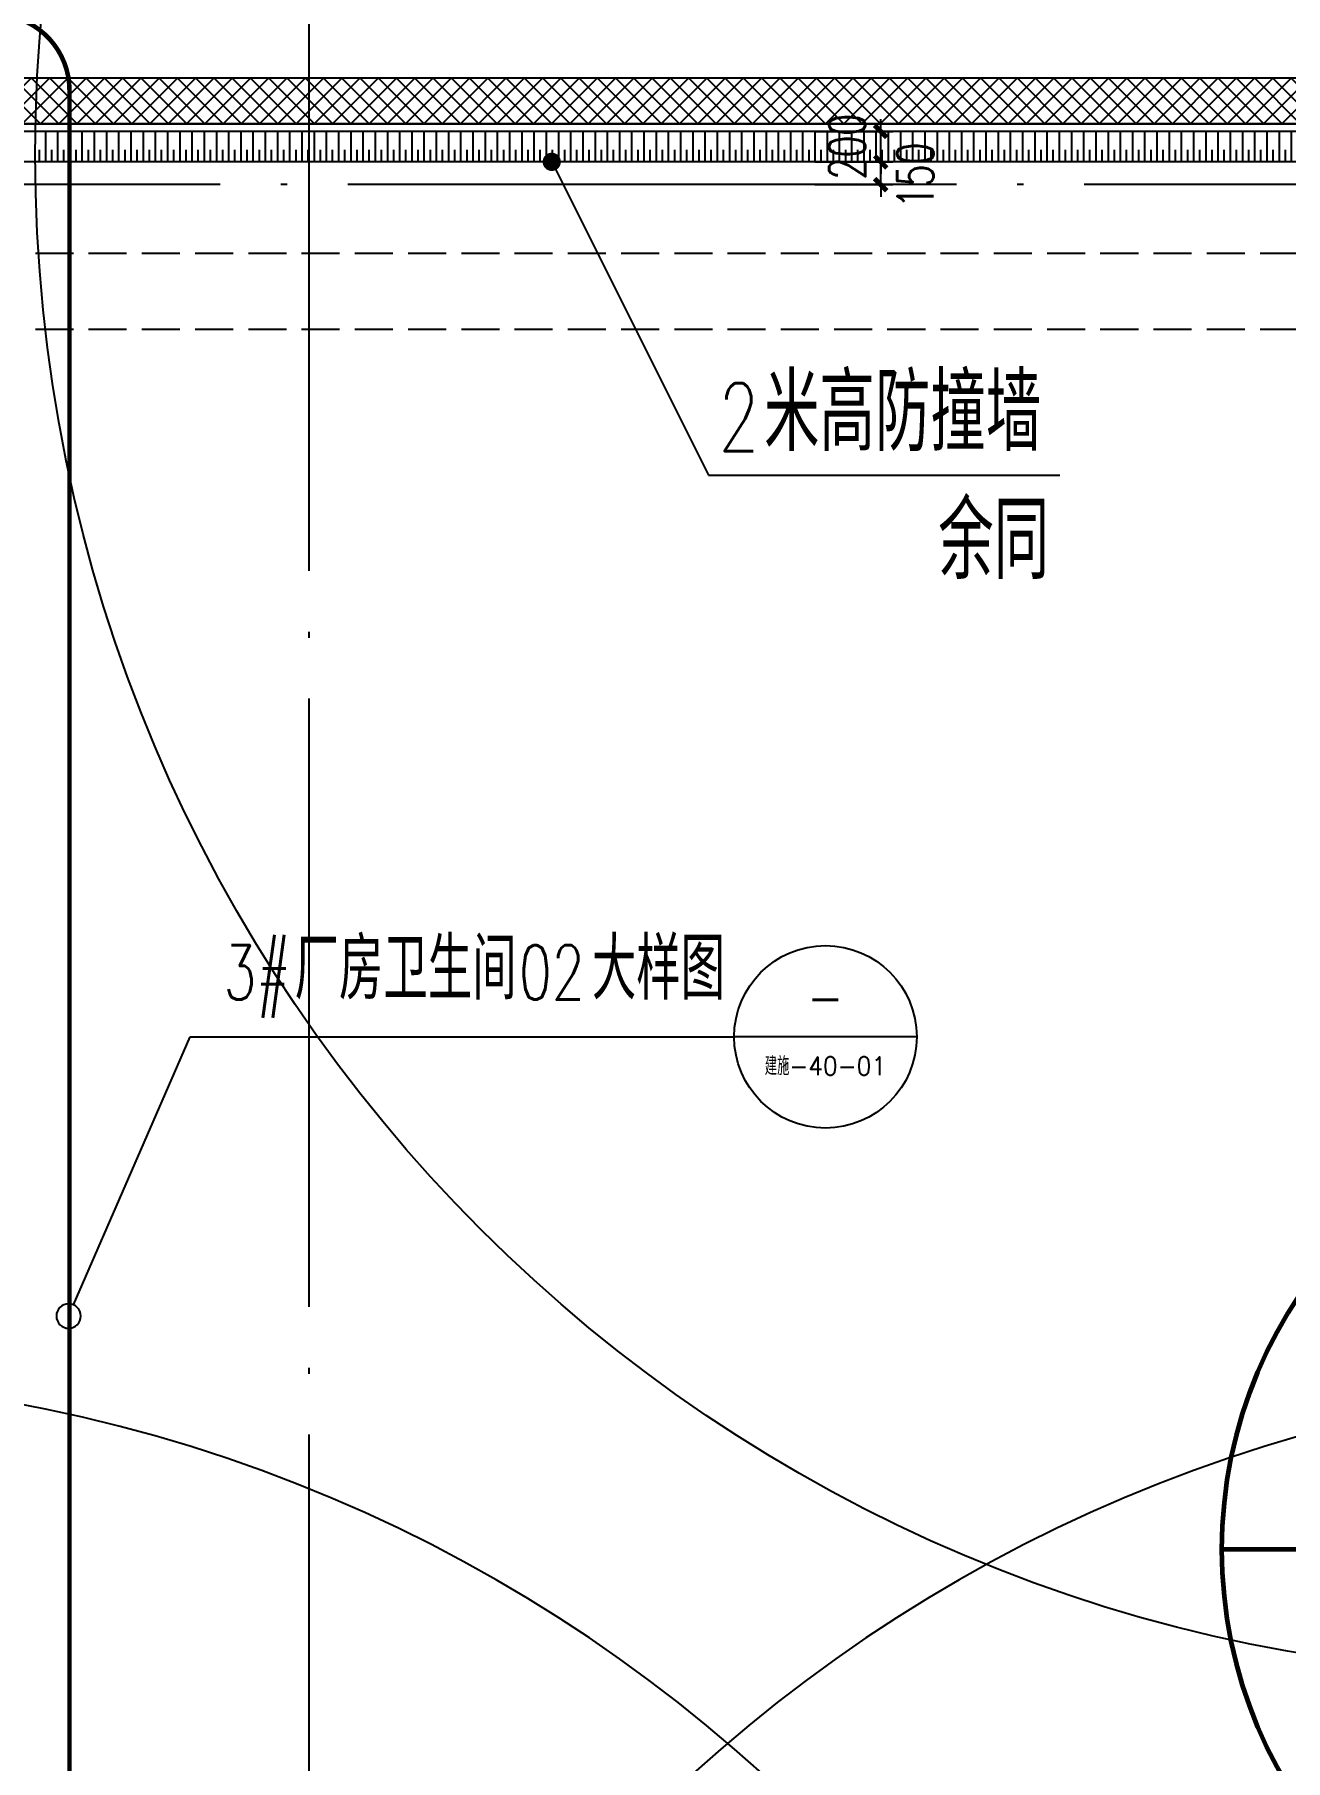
# Model space of a CAD drawing. Extents: x -1313754 to 847533, y 489853 to 941203.
# Drawn here: x -292660 to -284437, y 610357 to 621707 of the extents above; entities that cross this region are included whole.
import ezdxf
from ezdxf.enums import TextEntityAlignment as Align

# ---------------------------------------------------------------- set-up
doc = ezdxf.new("R2010")
doc.units = 0
doc.header["$LTSCALE"] = 1000
doc.header["$MEASUREMENT"] = 0
doc.linetypes.add('DASH', pattern=[0.35, 0.25, -0.1])
doc.linetypes.add('DOTE', pattern=[2.42, 2, -0.2, 0.02, -0.2])
doc.layers.get('Defpoints').update_dxf_attribs({"color": 210})
for name, color, linetype in [('99平面图例外参$0$A-HATCH-2', 251, 'Continuous'), ('A-AXIS-DOTE', 14, 'DOTE'), ('A-AXIS-DP', 126, 'Continuous'), ('A-AXIS-SYMB', 3, 'Continuous'), ('A-HATCH-2', 251, 'Continuous'), ('A-LIN-V', 9, 'Continuous'), ('A-WINDOW', 140, 'Continuous'), ('AS-WALL', 40, 'Continuous'), ('AS-结构边线层', 200, 'Continuous'), ('DIM_ELEV', 3, 'Continuous'), ('DIM_SYMB', 3, 'Continuous'), ('PUB_HATCH', 8, 'Continuous'), ('PUB_TEXT', 7, 'Continuous'), ('SB_ZF消火栓', 10, 'Continuous'), ('SB_ZF消火栓M', 10, 'Continuous')]:
    doc.layers.add(name, color=color, linetype=linetype)
doc.styles.add('_TCH_DIM', font='SIMPLEX', dxfattribs={"bigfont": 'GBCBIG'})
doc.styles.add('_TCH_DIM_T3', font='SIMPLEX', dxfattribs={"width": 0.705882, "bigfont": 'GBCBIG'})
doc.dimstyles.new('_TCH_ARCH&&80', dxfattribs={"dimtxt": 238, "dimasz": 80, "dimexe": 80, "dimexo": 80, "dimgap": 101, "dimtad": 1, "dimdec": 0, "dimzin": 0, "dimdsep": 46, "dimtxsty": '_TCH_DIM_T3', "dimblk": 'ARCHTICK', "dimcen": 0.09, "dimclrt": 7, "dimazin": 2, "dimtfac": 1, "dimtdec": 0, "dimtix": 1, "dimtmove": 2, "dimatfit": 3, "dimfxl": 0, "dimtolj": 1, "dimtzin": 0, "dimarcsym": 0})

# ---------------------------------------------------------------- blocks, each defined once
blk = doc.blocks.new('dote')
at = {"layer": 'A-AXIS-DOTE', "ltscale": 2}
for p, q in [((-70117.8, -264080), (-70117.8, -178600)), ((98696.4, -184100), (-97273.6, -184100))]:
    blk.add_line(p, q, dxfattribs=at)
blk = doc.blocks.new('43243')
at = {"layer": 'AS-结构边线层'}
blk.add_lwpolyline([(-263994, 621290), (-277514, 621290), (-277514, 621120), (-279354, 621120), (-279354, 620570), (-281454, 620570), (-281454, 621120), (-295987, 621120), (-313454, 567286), (-313454, 548520), (-281454, 548520), (-281454, 549070), (-279354, 549070), (-279354, 548520), (-277514, 548520), (-277514, 548350), (-263994, 548350)], dxfattribs=at)
blk = doc.blocks.new('4324324')
at = {"layer": 'A-HATCH-2', "linetype": 'DASH'}
for p, q in [((-294754.2, 620270), (-135554.2, 620270)), ((-294754.2, 619770), (-135554.2, 619770))]:
    blk.add_line(p, q, dxfattribs=at)
blk = doc.blocks.new('w4324324')
at = {"layer": 'A-HATCH-2', "lineweight": 60}
for q in [(-1694760, 686605), (-1697614, 684532), (-1691907, 684532), (-1696524, 681178), (-1692997, 681178)]:
    blk.add_line((-1694760, 683605), q, dxfattribs=at)
blk.add_circle((-1694760, 683605), 3000, dxfattribs=at)
blk = doc.blocks.new('342343')
at = {"layer": 'A-LIN-V'}
blk.add_blockref('w4324324', (1084560, 81556), dxfattribs=at)
blk = doc.blocks.new('3132')
at = {"layer": 'A-AXIS-SYMB'}
for p, q in [((-292404, 613354), (-291637, 615116)), ((-291637, 615116), (-288061, 615116)), ((-286861, 615116), (-288061, 615116))]:
    blk.add_line(p, q, dxfattribs=at)
blk.add_lwpolyline([(-292355, 613280, 1), (-292516, 613280, 1)], format="xyb", close=True, dxfattribs=at)
blk.add_circle((-287461, 615116), 600, dxfattribs=at)
at = {"layer": 'DIM_ELEV', "linetype": 'DASH', "const_width": 30}
blk.add_lwpolyline([(-300250, 621840), (-292930, 621840, -0.414214), (-292430, 621340), (-292430, 609770, -0.414214), (-292930, 609270), (-300250, 609270, -0.414214), (-300750, 609770), (-300750, 621340, -0.414214)], format="xyb", close=True, dxfattribs=at)
at = {"layer": 'PUB_TEXT', "style": '_TCH_DIM', "width": 0.705882}
for s, p in [('3#', (-291418, 615361)), ('02', (-289476, 615361))]:
    blk.add_text(s, height=357, dxfattribs=at).set_placement(p)
at = {"layer": 'PUB_TEXT', "style": '_TCH_DIM'}
for s, p in [('厂房卫生间', (-290950, 615361)), ('大样图', (-288996, 615361))]:
    blk.add_text(s, height=405.1, dxfattribs=at).set_placement(p)
for s, height, width, p, p2 in [('-', 365, 0.777778, (-287583, 615204), (-287339, 615204)), ('建施-40-01', 120.6, 0.947735, (-287860, 614864), (-287063, 614864))]:
    blk.add_text(s, height=height, dxfattribs=dict(at, width=width)).set_placement(p, p2, align=Align.FIT)
blk = doc.blocks.new('99平面图例外参$0$$LinePat$填挖边坡')
at = {"color": 0}
for p, q in [((0, 0), (0, -1500)), ((300, 0), (300, -600))]:
    blk.add_line(p, q, dxfattribs=at)
at = {"layer": 'Defpoints', "color": 0}
blk.add_point((600, 0), dxfattribs=at)
blk = doc.blocks.new('34242343243')
at = {"layer": 'A-LIN-V'}
for p, q in [((-281908, 621070), (-294754, 621070)), ((-281908, 620870), (-294754, 620870))]:
    blk.add_line(p, q, dxfattribs=at)
at = {"layer": '99平面图例外参$0$A-HATCH-2', "color": 203, "xscale": 0.1338124999985388, "yscale": 0.1333333333333333, "zscale": 0.1333333333333333, "rotation": 179.9999999990436}
for p in [(-292586, 620870), (-292506, 620870), (-292426, 620870), (-292346, 620870), (-292265, 620870), (-292185, 620870), (-292105, 620870), (-292024, 620870), (-291944, 620870), (-291864, 620870), (-291784, 620870), (-291703, 620870), (-291623, 620870), (-291543, 620870), (-291462, 620870), (-291382, 620870), (-291302, 620870), (-291222, 620870), (-291141, 620870), (-291061, 620870), (-290981, 620870), (-290900, 620870), (-290820, 620870), (-290740, 620870), (-290660, 620870), (-290579, 620870), (-290499, 620870), (-290419, 620870), (-290338, 620870), (-290258, 620870), (-290178, 620870), (-290098, 620870), (-290017, 620870), (-289937, 620870), (-289857, 620870), (-289776, 620870), (-289696, 620870), (-289616, 620870), (-289535, 620870), (-289455, 620870), (-289375, 620870), (-289295, 620870), (-289214, 620870), (-289134, 620870), (-289054, 620870), (-288973, 620870), (-288893, 620870), (-288813, 620870), (-288733, 620870), (-288652, 620870), (-288572, 620870), (-288492, 620870), (-288411, 620870), (-288331, 620870), (-288251, 620870), (-288171, 620870), (-288090, 620870), (-288010, 620870), (-287930, 620870), (-287849, 620870), (-287769, 620870), (-287689, 620870), (-287609, 620870), (-287528, 620870), (-287448, 620870), (-287368, 620870), (-287287, 620870), (-287207, 620870), (-287127, 620870), (-287047, 620870), (-286966, 620870), (-286886, 620870), (-286806, 620870), (-286725, 620870), (-286645, 620870), (-286565, 620870), (-286485, 620870), (-286404, 620870), (-286324, 620870), (-286244, 620870), (-286163, 620870), (-286083, 620870), (-286003, 620870), (-285923, 620870), (-285842, 620870), (-285762, 620870), (-285682, 620870), (-285601, 620870), (-285521, 620870), (-285441, 620870), (-285361, 620870), (-285280, 620870), (-285200, 620870), (-285120, 620870), (-285039, 620870), (-284959, 620870), (-284879, 620870), (-284799, 620870), (-284718, 620870), (-284638, 620870), (-284558, 620870), (-284477, 620870), (-284397, 620870)]:
    blk.add_blockref('99平面图例外参$0$$LinePat$填挖边坡', p, dxfattribs=at)
blk = doc.blocks.new('A$C5D961328')
at = {"layer": 'A-LIN-V', "ltscale": 500}
blk.add_circle((350, 40), 10001, dxfattribs=at)
blk = doc.blocks.new('we42342343234')
at = {"layer": 'SB_ZF消火栓M', "rotation": 180}
blk.add_blockref('A$C5D961328', (-282304, 620960), dxfattribs=at)
at = {"layer": 'SB_ZF消火栓M', "xscale": -1, "rotation": 270}
for p in [(-294644, 602520), (-281644, 602520)]:
    blk.add_blockref('A$C5D961328', p, dxfattribs=at)
blk = doc.blocks.new('234243242332')
at = {"layer": 'SB_ZF消火栓'}
blk.add_blockref('we42342343234', (0, 0), dxfattribs=at)
blk = doc.blocks.new('_ArchTick')
at = {"color": 0, "linetype": 'ByBlock', "const_width": 0.4}
blk.add_lwpolyline([(-0.5, -0.5), (0.5, 0.5)], dxfattribs=at)
blk = doc.blocks.new('*D203')
at = {"layer": 'A-AXIS-DP', "color": 0, "lineweight": -2}
for p, q in [((-287098, 620870), (-287098, 620950)), ((-287530, 620870), (-287018, 620870)), ((-287098, 620720), (-287098, 620870)), ((-287530, 620720), (-287018, 620720)), ((-287098, 620720), (-287098, 620640))]:
    blk.add_line(p, q, dxfattribs=at)
at = {"layer": 'Defpoints', "color": 0}
for p in [(-287610, 620870), (-287098, 620870), (-287610, 620720)]:
    blk.add_point(p, dxfattribs=at)
at = {"layer": 'A-AXIS-DP', "color": 0, "lineweight": -2, "xscale": 80, "yscale": 80, "zscale": 80}
for p, rotation in [((-287098, 620870), 270), ((-287098, 620720), 90)]:
    blk.add_blockref('_ArchTick', p, dxfattribs=dict(at, rotation=rotation))
at = {"layer": 'A-AXIS-DP', "color": 7, "insert": (-286870, 620780), "char_height": 238, "attachment_point": 5, "rotation": 90, "style": '_TCH_DIM_T3'}
blk.add_mtext('\\A1;150', dxfattribs=at)
blk = doc.blocks.new('*D204')
at = {"layer": 'A-AXIS-DP', "color": 0, "lineweight": -2}
for p, q in [((-287530, 621070), (-287018, 621070)), ((-287098, 621070), (-287098, 621150)), ((-287098, 620870), (-287098, 621070)), ((-287530, 620870), (-287018, 620870)), ((-287098, 620870), (-287098, 620790))]:
    blk.add_line(p, q, dxfattribs=at)
at = {"layer": 'Defpoints', "color": 0}
for p in [(-287610, 621070), (-287098, 621070), (-287610, 620870)]:
    blk.add_point(p, dxfattribs=at)
at = {"layer": 'A-AXIS-DP', "color": 0, "lineweight": -2, "xscale": 80, "yscale": 80, "zscale": 80}
for p, rotation in [((-287098, 621070), 270), ((-287098, 620870), 90)]:
    blk.add_blockref('_ArchTick', p, dxfattribs=dict(at, rotation=rotation))
at = {"layer": 'A-AXIS-DP', "color": 7, "insert": (-287318, 620970), "char_height": 238, "attachment_point": 5, "rotation": 90, "style": '_TCH_DIM_T3'}
blk.add_mtext('\\A1;200', dxfattribs=at)

msp = doc.modelspace()

# ---------------------------------------------------------------- hatches: boundary and pattern name
at = {"layer": 'PUB_HATCH'}
h = msp.add_hatch(dxfattribs=at)
h.set_pattern_fill('多孔材料', color=256, scale=30, style=0)
h.set_pattern_definition([(45, (60, 0), (-60.000061, 60.000061), []), (135, (60, 0), (-60.000061, -60.000061), [])])
h.paths.add_polyline_path([(-281154.2, 621420.1), (-295104.2, 621420.1), (-295104.2, 621120.1), (-281454.2, 621120.1)])

# ---------------------------------------------------------------- linework, layer by layer
at = {"layer": 'AS-WALL'}
for p, q in [((-281154.2, 621420.1), (-295104.2, 621420.1)), ((-295104.2, 621120.1), (-281454.2, 621120.1))]:
    msp.add_line(p, q, dxfattribs=at)
at = {"layer": 'DIM_SYMB'}
for p, q in [((-289260, 620870.1), (-288230, 618810)), ((-288230, 618810), (-285920, 618810))]:
    msp.add_line(p, q, dxfattribs=at)
at = {"layer": 'DIM_SYMB', "const_width": 60}
msp.add_lwpolyline([(-289273.4, 620896.9, 1), (-289246.6, 620843.2, 1)], format="xyb", close=True, dxfattribs=at)

# ---------------------------------------------------------------- block references
at = {"layer": 'A-AXIS-DP'}
msp.add_blockref('3132', (0, 0), dxfattribs=at)
at = {"layer": 'A-LIN-V', "rotation": 90}
msp.add_blockref('342343', (483306.5, 1221945), dxfattribs=at)
at = {"layer": 'A-WINDOW'}
for name in ['43243', '4324324']:
    msp.add_blockref(name, (0, 0), dxfattribs=at)
at = {"layer": 'AS-WALL'}
msp.add_blockref('dote', (-220736.4, 804820), dxfattribs=at)
at = {"layer": 'DIM_SYMB'}
msp.add_blockref('34242343243', (0, 0), dxfattribs=at)
at = {"layer": 'SB_ZF消火栓', "linetype": 'Continuous'}
msp.add_blockref('234243242332', (0, 0), dxfattribs=at)

# ---------------------------------------------------------------- texts
at = {"layer": 'PUB_TEXT', "style": '_TCH_DIM'}
for s, p in [('米高防撞墙', (-287864.7, 618967.5)), ('余同', (-286719.8, 618127.5))]:
    msp.add_text(s, height=506.38, dxfattribs=at).set_placement(p)
at = {"layer": 'PUB_TEXT', "style": '_TCH_DIM', "width": 0.705882}
msp.add_text('2', height=446.2, dxfattribs=at).set_placement((-288164.7, 618967.5))

# ---------------------------------------------------------------- dimensions: what is measured, and where the dimension line sits
at = {"layer": 'A-AXIS-DP'}
dim = msp.add_aligned_dim(p1=(-287610, 620869.9), p2=(-287610, 621069.9), distance=-512, dimstyle='_TCH_ARCH&&80', dxfattribs=at)
dim.commit()
dim.dimension.update_dxf_attribs({"geometry": '*D204', "text_midpoint": (-287318, 620969.9)})
dim = msp.add_linear_dim(base=(-287098, 620869.9), p1=(-287610, 620720), p2=(-287610, 620869.9), angle=90, dimstyle='_TCH_ARCH&&80', dxfattribs=at)
dim.commit()
dim.dimension.update_dxf_attribs({"geometry": '*D203', "text_midpoint": (-286870, 620780), "dimtype": 129})

doc.saveas('drawing.dxf')
